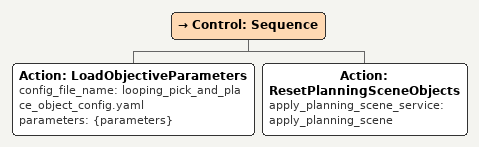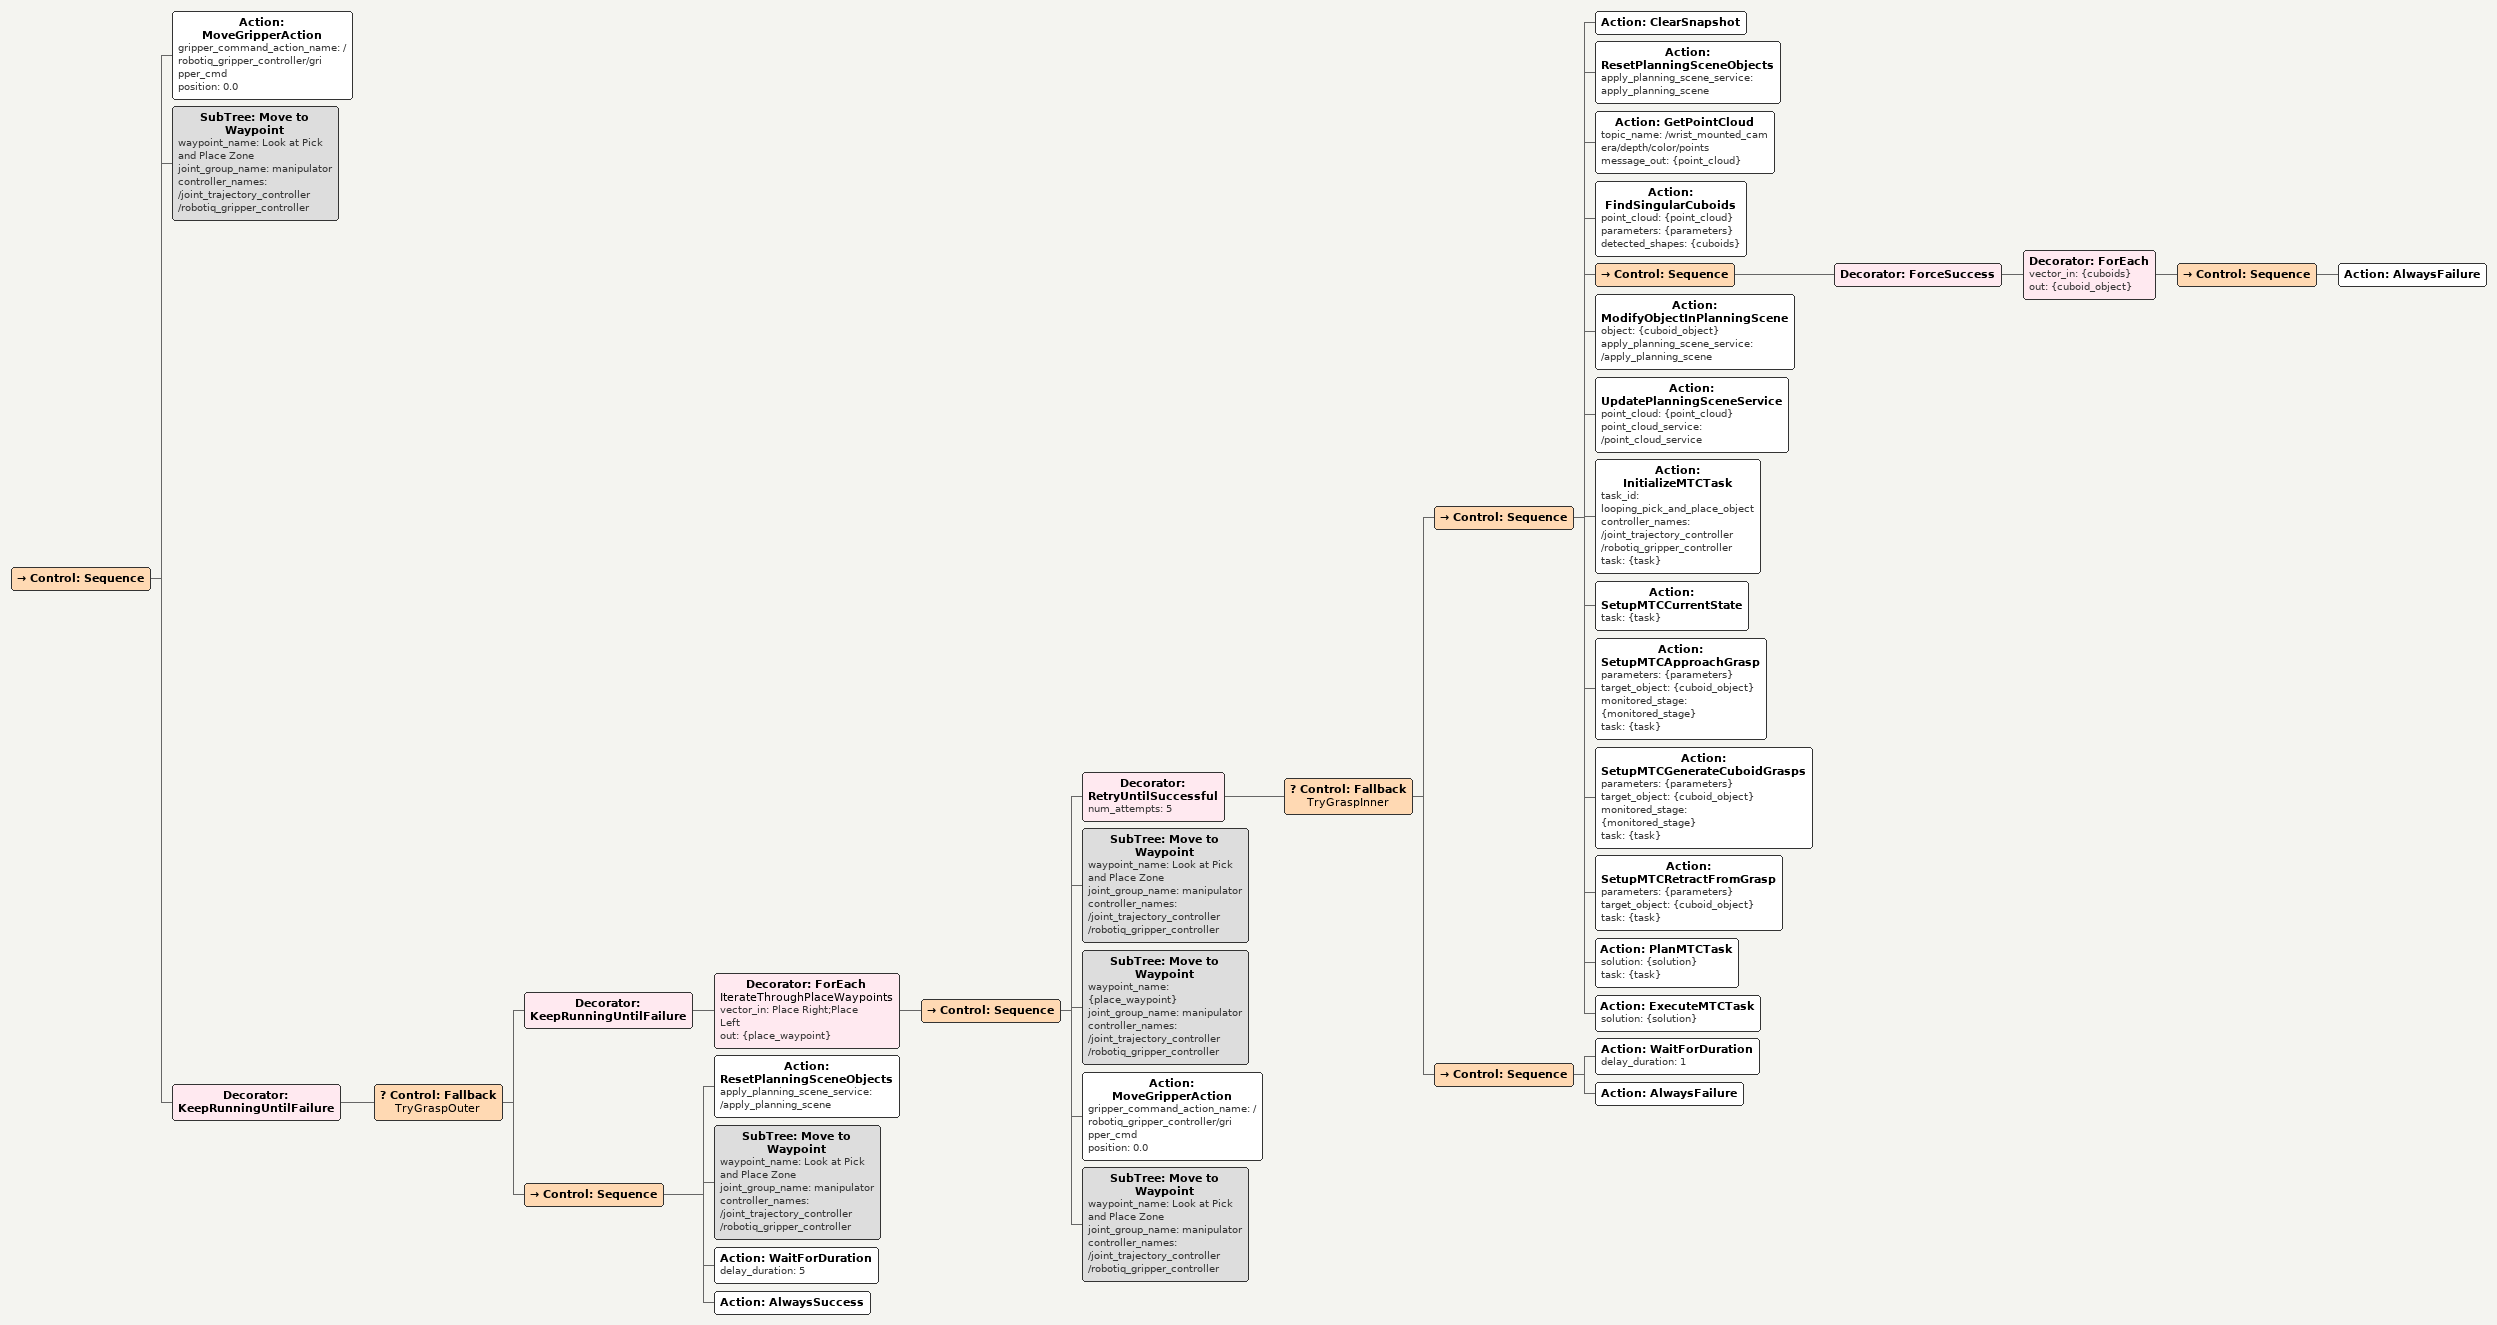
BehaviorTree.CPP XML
<Control ID="Sequence">
  <Action ID="LoadObjectiveParameters" config_file_name="looping_pick_and_place_object_config.yaml" parameters="{parameters}"/>

  <!-- Remove any objects which might remain in the planning scene from previous pick attempts -->
  <Action ID="ResetPlanningSceneObjects" apply_planning_scene_service="apply_planning_scene"/>
</Control>

<Control ID="Sequence">
  <!-- Open the gripper and move to a consistent state. -->
  <Action ID="MoveGripperAction" gripper_command_action_name="/robotiq_gripper_controller/gripper_cmd" position="0.0"/>
  <SubTree ID="Move to Waypoint" waypoint_name="Look at Pick and Place Zone" joint_group_name="manipulator" controller_names="/joint_trajectory_controller /robotiq_gripper_controller"/>

  <!-- This loops forever because the behavior tree under this decorator never returns FAILURE. -->
  <Decorator ID="KeepRunningUntilFailure">
    <Control ID="Fallback" name="TryGraspOuter">
      <Decorator ID="KeepRunningUntilFailure">
        <Decorator ID="ForEach" name="IterateThroughPlaceWaypoints" vector_in="Place Right;Place Left" out="{place_waypoint}">
          <Control ID="Sequence">
            <Decorator ID="RetryUntilSuccessful" num_attempts="5">
              <Control ID="Fallback" name="TryGraspInner">
                <Control ID="Sequence">
                  <!-- Clear the collision octree. -->
                  <Action ID="ClearSnapshot"/>

                  <!-- Remove any objects which might remain in the planning scene from previous pick attempts -->
                  <Action ID="ResetPlanningSceneObjects" apply_planning_scene_service="apply_planning_scene"/>

                  <!-- Get the latest point cloud from the target topic-->
                  <Action ID="GetPointCloud" topic_name="/wrist_mounted_camera/depth/color/points" message_out="{point_cloud}"/>

                  <!-- Detect all cuboids in that point cloud-->
                  <Action ID="FindSingularCuboids" point_cloud="{point_cloud}" parameters="{parameters}" detected_shapes="{cuboids}"/>

                  <!-- Get the first detected cuboid. NOTE: this is a small hack to get ForEach to iterate just once, which returns the first object in the vector. -->
                  <Control ID="Sequence">
                    <Decorator ID="ForceSuccess">
                      <Decorator ID="ForEach" vector_in="{cuboids}" out="{cuboid_object}">
                        <Control ID="Sequence">
                          <Action ID="AlwaysFailure"/>
                        </Control>
                      </Decorator>
                    </Decorator>
                  </Control>

                  <!-- Add this cuboid to the planning scene. -->
                  <Action ID="ModifyObjectInPlanningScene" object="{cuboid_object}" apply_planning_scene_service="/apply_planning_scene"/>

                  <!-- Use point cloud to update the collision octomap (happens after ModifyObjectInPlanningScene so the cuboid is excluded from the octomap)-->
                  <Action ID="UpdatePlanningSceneService" point_cloud="{point_cloud}" point_cloud_service="/point_cloud_service"/>

                  <!-- Set up an MTC task to pick the cuboid and then plan the task. -->
                  <Action ID="InitializeMTCTask" task_id="looping_pick_and_place_object" controller_names="/joint_trajectory_controller /robotiq_gripper_controller" task="{task}"/>
                  <Action ID="SetupMTCCurrentState" task="{task}"/>
                  <Action ID="SetupMTCApproachGrasp" parameters="{parameters}" target_object="{cuboid_object}" monitored_stage="{monitored_stage}" task="{task}"/>
                  <Action ID="SetupMTCGenerateCuboidGrasps" parameters="{parameters}" target_object="{cuboid_object}" monitored_stage="{monitored_stage}" task="{task}"/>
                  <Action ID="SetupMTCRetractFromGrasp" parameters="{parameters}" target_object="{cuboid_object}" task="{task}"/>
                  <Action ID="PlanMTCTask" solution="{solution}" task="{task}"/>

                  <!-- Execute the planned motion. -->
                  <Action ID="ExecuteMTCTask" solution="{solution}"/>
                </Control>

                <!-- TryGraspInner fallback condition. Wait for a short time before triggering a retry. -->
                <Control ID="Sequence">
                  <Action ID="WaitForDuration" delay_duration="1"/>
                  <Action ID="AlwaysFailure"/>
                </Control>
              </Control>
            </Decorator>
            <!-- Move home. -->
            <SubTree ID="Move to Waypoint" waypoint_name="Look at Pick and Place Zone" joint_group_name="manipulator" controller_names="/joint_trajectory_controller /robotiq_gripper_controller"/>

            <!-- Move to the current place waypoint set by IterateThroughPlaceWaypoints, then open the gripper. -->
            <SubTree ID="Move to Waypoint" waypoint_name="{place_waypoint}" joint_group_name="manipulator" controller_names="/joint_trajectory_controller /robotiq_gripper_controller"/>
            <Action ID="MoveGripperAction" gripper_command_action_name="/robotiq_gripper_controller/gripper_cmd" position="0.0"/>

            <!-- Finally, return home. -->
            <SubTree ID="Move to Waypoint" waypoint_name="Look at Pick and Place Zone" joint_group_name="manipulator" controller_names="/joint_trajectory_controller /robotiq_gripper_controller"/>
          </Control>
        </Decorator>
      </Decorator>

      <!-- TryGraspOuter fallback condition. Reset scene objects, move home, and then wait a short while before triggering a retry. -->
      <Control ID="Sequence">
        <Action ID="ResetPlanningSceneObjects" apply_planning_scene_service="/apply_planning_scene"/>
        <SubTree ID="Move to Waypoint" waypoint_name="Look at Pick and Place Zone" joint_group_name="manipulator" controller_names="/joint_trajectory_controller /robotiq_gripper_controller"/>
        <Action ID="WaitForDuration" delay_duration="5"/>
        <Action ID="AlwaysSuccess"/>
      </Control>
    </Control>
  </Decorator>
</Control>
